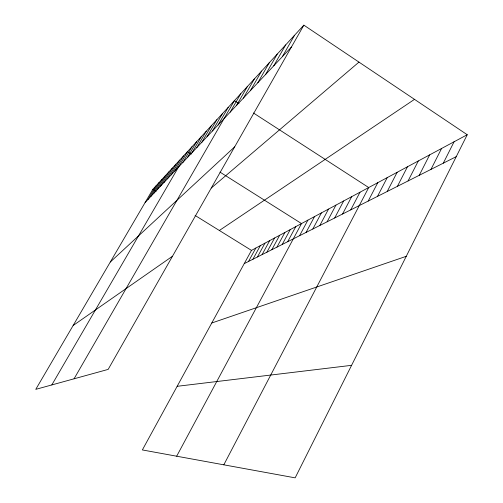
<?xml version="1.0" encoding="UTF-8"?>
<svg xmlns="http://www.w3.org/2000/svg" width="503" height="503" viewBox="0 0 503 503"><rect width="100%" height="100%" fill="white"/><g stroke="black" fill="none" stroke-linecap="round" stroke-linejoin="round"><path stroke-width="0.75" d="M467.237 134.729L295.154 477.85L142.362 449.94L251.475 250.387L467.237 134.729L303.856 25.15L152.868 189.285L35.763 389.36L108.158 369.397L303.856 25.15M443.288 163.179L454.077 141.783M430.964 169.398L441.565 148.492M419.244 175.314L429.656 154.874M408.071 180.948L418.307 160.96M397.414 186.33L407.474 166.763M387.235 191.461L397.131 172.309M377.508 196.371L387.241 177.609M368.202 201.068L377.772 182.683M350.742 209.877L360.01 192.209M223.81 464.822L368.705 187.544L253.443 112.993M342.543 214.02L351.666 196.679M334.671 217.988L343.65 200.98M327.101 221.81L335.947 205.105M312.822 229.016L321.398 212.907M319.826 225.482L328.534 209.078M306.076 232.424L314.526 216.592M176.679 456.208L301.511 223.565L220 172.127M299.568 235.706L307.899 220.138M282.233 244.452L290.231 229.613M287.678 241.704L295.777 226.639M271.853 249.689L279.649 235.285M276.964 247.111L284.855 232.493M262.101 254.612L269.696 240.616M266.904 252.192L274.6 237.994M248.507 261.472L255.838 248.048M252.908 259.252L260.321 245.646M257.435 256.97L264.943 243.169M282.34 56.688L294.525 35.292M265.571 74.513L277.26 54.066M273.739 65.83L285.673 44.918M243.333 98.148L254.342 78.977M250.393 90.647L261.617 71.068M257.794 82.775L269.25 62.774M74.06 378.797L234.392 100.669L238.994 103.643M230.154 112.156L240.748 93.759M236.592 105.309L247.388 86.535M207.01 136.753L216.862 119.72M212.436 130.987L222.464 113.634M218.088 124.977L228.299 107.284M187.355 157.646L196.566 141.789M191.989 152.723L201.345 136.59M196.799 147.605L206.318 131.182M201.804 142.286L211.486 125.568M163.934 182.539L172.353 168.109M167.424 178.829L175.962 164.185M171.026 175L179.684 160.136M174.755 171.039L183.532 155.949M51.822 384.933L187.512 151.629L191.347 154.05M182.897 162.381L191.957 146.801M148.014 199.458L155.88 186.016M151.013 196.277L158.979 182.646M154.094 192.995L162.173 179.175M157.276 189.618L165.462 175.597M160.558 186.129L168.851 171.913M145.109 202.552L291.4 47.056M110.289 262.032L234.662 146.863M211.222 188.059L358.966 62.114M73.136 325.51L172.479 256.247M219.352 230.481L414.503 99.361M244.238 263.629L456.252 156.634M211.776 322.995L406.261 256.31M177.157 386.304L351.584 365.329M152.868 189.285L156.119 191.297M195.07 215.435L251.475 250.387"/></g></svg>
